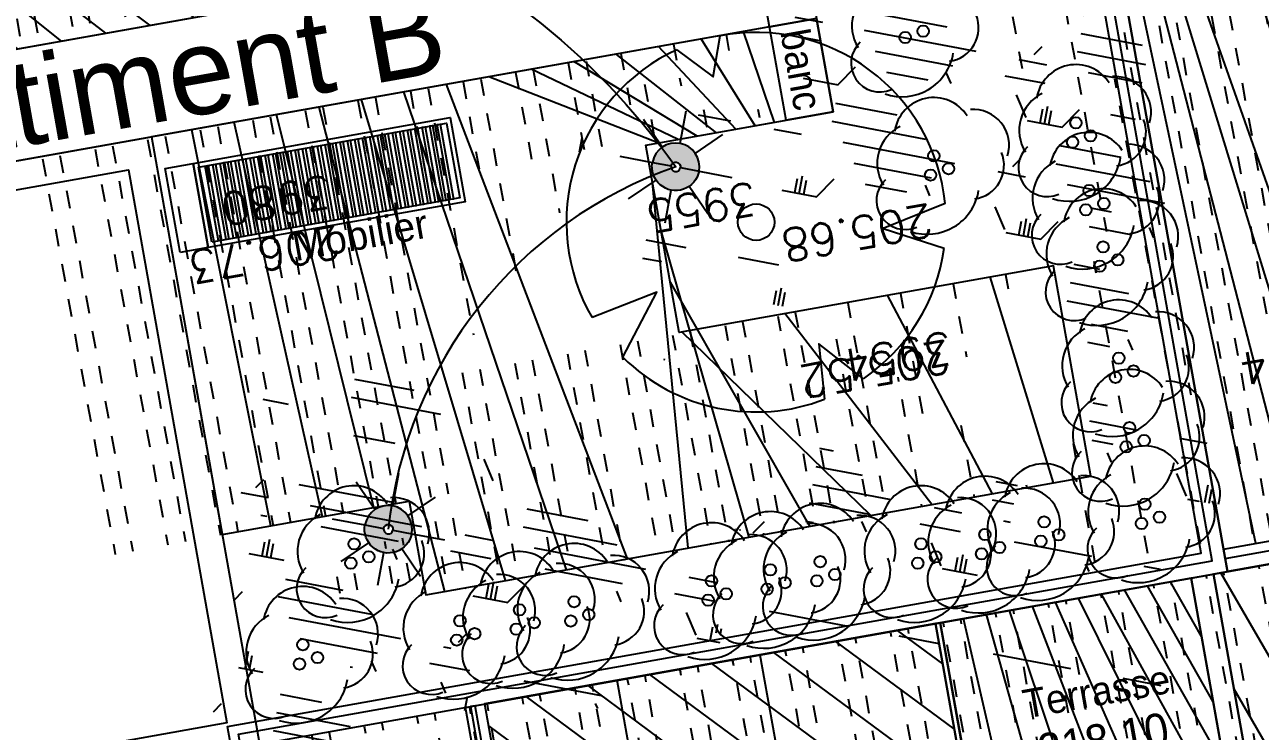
# Model space of a CAD drawing. Extents: x -2313930 to 3286427, y -3858277 to 2572692.
# Drawn here: x 438528 to 451533, y -300637 to -293201 of the extents above; entities that cross this region are included whole.
import ezdxf
from ezdxf.enums import TextEntityAlignment as Align
from ezdxf.lldxf.tags import DXFTag

# ---------------------------------------------------------------- set-up
doc = ezdxf.new("R2010")
doc.units = 0
doc.layers.add('_GAZELEC-RESERVATION 2', color=132, linetype='Continuous', lineweight=18)
doc.layers.add('Fond topo - P', color=252, linetype='Continuous', lineweight=50)
for name, color, linetype, plot in [('Fond topo - N', 252, 'Continuous', False), ('Fond topo - NCACHE', 252, 'Continuous', False), ('Fond topo - ZCACHE', 252, 'Continuous', False)]:
    doc.layers.add(name, color=color, linetype=linetype, plot=plot)
for name, color, linetype in [('Fond topo - Z_500', 252, 'Continuous'), ('prlm-VRD', 2, 'Continuous'), ('SA - arbre', 252, 'Continuous'), ('SA - arbuste', 252, 'Continuous'), ('SA - bât A-B', 252, 'Continuous'), ('SA - béton balayé', 252, 'Continuous'), ('SA - couvre sol', 252, 'Continuous'), ('SA - ECL-réso', 252, 'Eclairage public'), ('SA - platelage bois', 252, 'Continuous')]:
    doc.layers.add(name, color=color, linetype=linetype)
doc.styles.add('Arial', font='arial.ttf')
doc.styles.add('Lignes', font='arial.ttf', dxfattribs={"height": 0.35})
doc.styles.add('SIMPLEX', font='simplex_.ttf', dxfattribs={"height": 1.25})
tags = doc.linetypes.add('CACHE2', pattern=[4.762499928474426, 3.174999952316284, -1.587499976158142]).pattern_tags.tags
tags[6:7] = [DXFTag(74, 4), DXFTag(75, 0), DXFTag(340, '0'), DXFTag(46, 0.0), DXFTag(50, 0.0), DXFTag(44, 0.0), DXFTag(45, 0.0)]
tags[4:5] = [DXFTag(74, 4), DXFTag(75, 0), DXFTag(340, '0'), DXFTag(46, 0.0), DXFTag(50, 0.0), DXFTag(44, 0.0), DXFTag(45, 0.0)]
tags = doc.linetypes.add('Eclairage public', pattern='A,5,-0.25,["ECL",Lignes,S=1,R=0,X=0,Y=-0.18],-1.25', length=6.5).pattern_tags.tags
tags[15:16] = [DXFTag(74, 4), DXFTag(75, 0), DXFTag(340, '0'), DXFTag(46, 0.0), DXFTag(50, 0.0), DXFTag(44, 0.0), DXFTag(45, 0.0)]
tags[4:5] = [DXFTag(74, 4), DXFTag(75, 0), DXFTag(340, '0'), DXFTag(46, 0.0), DXFTag(50, 0.0), DXFTag(44, 0.0), DXFTag(45, 0.0)]
pattern_1 = [(280.4264001144857, (-277130161.1279894, -473864756.7787022), (55.32121061969438, 10.17969329456503), []), (280.4264001144857, (-277130142.6875859, -473864753.3854711), (55.32121061969438, 10.17969329456503), [18.75, -18.75]), (280.4264001144857, (-277130124.2471823, -473864749.99224), (55.32121061969438, 10.17969329456503), [18.75, -18.75])]
pattern_2 = [(349.2763985886067, (-277130161.1279894, -473864756.7787022), (22.32856350872324, 117.9043497231417), [37.5000005625, -202.5000030375]), (79.27639858860677, (-277130147.3110734, -473864759.3953308), (-235.8086994462835, 44.65712701744649), [15.000000225, -105.000001575]), (79.27639858860677, (-277130138.0997961, -473864761.1397498), (-235.8086994462835, 44.65712701744649), [15.000000225, -105.000001575]), (79.27639858860677, (-277130142.7054347, -473864760.2675403), (-235.8086994462835, 44.65712701744649), [18.75000028125, -101.25000151875]), (112.9664661186067, (-277130151.916716, -473864758.5231205), (-191.1515722884832, 280.4658259369293), [12.00000018, -420.7461593111922]), (45.58633105860677, (-277130133.4941673, -473864762.0119574), (22.32856353476547, 117.9043498154048), [12.00000018, -420.7461593111923]), (45.58633105860677, (-277130124.2828801, -473864763.7563783), (22.32856353476547, 117.9043498154048), [26.00000039, -406.6661590999923]), (112.9664661186067, (-277130161.1279894, -473864756.7787022), (-191.1515722884832, 280.4658259369293), [26.00000039, -406.6661590999922]), (349.2763985886067, (-277130073.3609553, -473864750.4999832), (22.32856350872324, 117.9043497231417), [44.42455106636825, -195.5754525336318]), (349.2763985886067, (-277130085.1249766, -473864728.4255323), (22.32856350872324, 117.9043497231417), [82.81008944215131, -56.09585564143782, 43.07431864611476, -58.01973967029608]), (349.2763985886067, (-277130096.7337571, -473864706.3804808), (22.32856350872324, 117.9043497231417), [119.4799495921992, -46.28746189431191, 29.47870124218051, -44.75389087130835]), (349.2763985886067, (-277130108.4191755, -473864684.3209158), (22.32856350872324, 117.9043497231417), [100.4611429069171, -139.5388606930829]), (349.2763985886067, (-277130104.5097786, -473864665.2146754), (22.32856350872324, 117.9043497231417), [65.56973938354608, -174.4302642164539])]

# ---------------------------------------------------------------- blocks, each defined once
blk = doc.blocks.new('Candélabre', base_point=(-13.42592592600001, -9.391534390999993))
for points in [[(-13.67592592600001, -9.391534390999993, -1), (-13.17592592600001, -9.391534390999993), (-13.37592592600001, -9.391534390999993, 1), (-13.475925926, -9.391534390999993)], [(-13.67592592600001, -9.391534390999993, -1), (-13.17592592600001, -9.391534390999993), (-13.37592592600001, -9.391534390999993, 1), (-13.475925926, -9.391534390999993)], [(-13.67592592600001, -9.391534390999993), (-13.475925926, -9.391534390999993, 1), (-13.37592592600001, -9.391534390999993), (-13.17592592600001, -9.391534390999993, -1)], [(-13.67592592600001, -9.391534390999993), (-13.475925926, -9.391534390999993, 1), (-13.37592592600001, -9.391534390999993), (-13.17592592600001, -9.391534390999993, -1)]]:
    blk.add_hatch(color=250).paths.add_polyline_path(points)
at = {"linetype": 'Continuous', "flags": 128}
for points in [[(-13.42592592600001, -9.141534390999993), (-13.42592592600001, -8.791534391999988)], [(-13.60270262100001, -9.214757695999992), (-13.850189994, -8.967270322999994)], [(-13.24914923200001, -9.214757696999996), (-13.001661857, -8.96727032199999)], [(-14.02592592600001, -9.391534390999993), (-13.67592592600001, -9.391534390999993)], [(-13.17592592600001, -9.391534390999993), (-12.825925927, -9.391534390999993)], [(-13.85018999600001, -9.815798461), (-13.60270262200001, -9.568311086999998)], [(-13.00166185800001, -9.815798458999993), (-13.249149231, -9.568311085999994)], [(-13.42592592600001, -9.991534390999988), (-13.42592592600001, -9.641534390999993)]]:
    blk.add_lwpolyline(points, dxfattribs=at)
for points in [[(-13.67592592600001, -9.391534390999993), (-13.475925926, -9.391534390999993, -1), (-13.37592592600001, -9.391534390999993), (-13.17592592600001, -9.391534390999993, 1)], [(-13.67592592600001, -9.391534390999993), (-13.475925926, -9.391534390999993, 1), (-13.37592592600001, -9.391534390999993), (-13.17592592600001, -9.391534390999993, -1)]]:
    blk.add_lwpolyline(points, format="xyb", close=True, dxfattribs=at)
blk = doc.blocks.new('PTOPO')
at = {"layer": 'Fond topo - NCACHE', "style": 'SIMPLEX'}
blk.add_attdef('MAT', text='', height=0.34, dxfattribs=at).set_placement((0.09999999986030161, -0.09999999962747097), align=Align.TOP_LEFT)
at = {"layer": 'Fond topo - ZCACHE', "style": 'SIMPLEX'}
blk.add_attdef('ALT', (0.09999999986030161, 0.09999999962747097), '', height=0.34, dxfattribs=at)
blk = doc.blocks.new('A$C1F970F0F')
at = {"layer": 'SA - béton balayé'}
h = blk.add_hatch(dxfattribs=at)
h.set_pattern_fill('BETON_BALAYE', color=256, scale=49.99999999999999, angle=-10.72360141139323, style=0, pattern_type=2)
h.set_pattern_definition([(349.2763985886067, (-277130161.1279894, -473864756.7787022), (117.3825536141096, 28.65896207176165), [749.9999999999999, -99.99999999999999, 250, -49.99999999999999]), (349.2763985886067, (-277130091.1375459, -473864744.5890418), (-36.75306622226226, 74.64222748057564), [150, -16.5, 299.9999999999999, -37.49999999999999]), (349.2763985886067, (-277130128.6565508, -473864719.6726964), (261.6928111209335, -15.46358973923611), [399.9999999999999, -69.99999999999999, 200, -49.99999999999999])])
edge = h.paths.add_edge_path()
edge.add_line((-3029.358420432381, 2725.663300409979), (-3176.503412120477, 2699.68824411886))
edge.add_line((-3176.503412120477, 2699.68824411886), (-3197.938926788104, 2817.762816654752))
edge.add_line((-3197.938926788104, 2817.762816654752), (-2585.414526747907, 2927.205998263748))
edge.add_line((-2585.414526747906, 2927.205998263748), (-2578.826355698741, 2888.03185968563))
edge.add_line((-2578.826355698741, 2888.03185968563), (-1904.134724859205, 2936.930201529326))
edge.add_line((-1904.134724859205, 2936.930201529326), (-556.7846852388789, 3176.476094804919))
edge.add_arc((-574.2892230096678, 3274.932131851878), 100.0000003678063, 280.0812987824421, 378.0302388281741)
edge.add_arc((1605.009413828708, 4000.887508871435), 2197.033974330638, 193.9407361550014, 198.4415558139132, ccw=False)
edge.add_line((-527.3118890800722, 3471.582166447442), (-688.4548001430187, 4457.417421807394))
edge.add_arc((-1789.293175567613, 4303.567778650573), 1111.537152553589, 7.955943186170549, 45.96465422619263)
edge.add_arc((19.33927830369248, 6251.945001042874), 1547.302139566071, 192.879059078743, 227.9674271135737, ccw=False)
edge.add_line((-1489.03695480859, 5907.060889278498), (-1560.044395075191, 6307.792480241876))
edge.add_line((-1560.044395075191, 6307.792480241875), (-1284.318385454477, 6356.528171834126))
edge.add_line((-1284.318385454477, 6356.528171834125), (-1215.319194815332, 5966.159823136683))
edge.add_arc((19.3392790080029, 6251.94500138343), 1267.302140410601, 193.0326782619799, 228.1653141634967)
edge.add_arc((-1789.293174348239, 4303.567779083163), 1391.537151259583, 7.955943178051314, 46.18746477798038, ccw=False)
edge.add_line((-411.1498586048565, 4496.172671736105), (-275.2797675438888, 3639.964293068523))
edge.add_arc((3153.449018752114, 4499.098145884332), 3534.726590138055, 194.066934089328, 205.9179933813439)
edge.add_arc((1360.60453142281, 3627.843744498979), 1541.393806160593, 205.917993299705, 223.4935397732298)
edge.add_arc((5328.644473156121, 7392.522830198402), 7011.142392459067, 223.4935397712739, 227.6166324867172)
edge.add_line((602.5175779411827, 2213.735113210599), (898.3231051051232, 2004.633868360899))
edge.add_line((898.3231051051231, 2004.633868360899), (847.6940603821262, 1728.843869632567))
edge.add_arc((1998.283496401869, 4025.384621252822), 2568.648569604794, 204.8031901930446, 243.3886814322684, ccw=False)
edge.add_arc((-512.7503180231788, 2859.286821588871), 199.9999996293523, 26.27723080957601, 100.08129874951)
edge.add_line((-547.7593932520969, 3056.198894580915), (-1889.254979973833, 2817.69386697183))
edge.add_line((-1889.254979973833, 2817.69386697183), (-1913.538162964921, 2815.933940840666))
edge.add_line((-1913.538162964921, 2815.933940840666), (-2036.659527240996, 1231.702232686619))
edge.add_line((-2036.659527240996, 1231.702232686619), (-2036.482519291774, 133.7400379066587))
edge.add_arc((-1936.482520511362, 133.7561594007732), 100.0000000799253, 180.0092369357546, 270.0092369145096)
edge.add_line((-1936.466399054336, 33.7561606747783), (-1436.448871649034, 33.83677102289278))
edge.add_line((-1436.448871649034, 33.83677102289275), (-1436.428442326689, -86.1632271734652))
edge.add_line((-1436.42844232669, -86.1632271734652), (-1936.447053287466, -86.24383772407744))
edge.add_arc((-1936.482520706155, 133.7561592480878), 219.9999998311147, 180.0092368832574, 270.00923697005237, ccw=False)
edge.add_line((-2156.482517686297, 133.7206921626651), (-2156.660235340263, 1236.084975973609))
edge.add_line((-2156.660235340263, 1236.084975973609), (-2034.581792946551, 2807.161291871891))
edge.add_line((-2034.581792946552, 2807.16129187189), (-3029.358420432381, 2725.663300409979))
at = {"layer": 'SA - couvre sol'}
h = blk.add_hatch(dxfattribs=at)
h.set_pattern_fill('PELOUSE6', color=256, scale=20.0000003, angle=-10.72360141139323, style=0, pattern_type=2)
h.set_pattern_definition(pattern_2)
edge = h.paths.add_edge_path()
edge.add_line((-1632.742975582498, 6295.544812236144), (-1560.044395075191, 6307.792480241875))
edge.add_line((-1560.044395075191, 6307.792480241875), (-1489.03695480859, 5907.060889278497))
edge.add_arc((19.33927858444463, 6251.945001274068), 1547.302139910603, 192.8790590847714, 227.9674271115839)
edge.add_arc((-1789.293174050157, 4303.567779405864), 1111.537150936208, 7.955943158439197, 45.96465425536343, ccw=False)
edge.add_line((-688.4548001430188, 4457.417421807394), (-527.3118889386417, 3471.58216556757))
edge.add_arc((1605.009461608266, 4000.887523045971), 2197.034024191142, 193.9407362367347, 198.4415558475564)
edge.add_arc((-574.2892230041205, 3274.93213175604), 100.0000002636742, -79.91870121107519, 18.030237186463182, ccw=False)
edge.add_line((-556.7846852388786, 3176.476094804919), (-1904.134724859205, 2936.930201529326))
edge.add_line((-1904.134724859205, 2936.930201529326), (-2578.826355698741, 2888.03185968563))
edge.add_line((-2578.826355698741, 2888.03185968563), (-2585.414526747907, 2927.205998263748))
edge.add_line((-2585.414526747906, 2927.205998263748), (-2211.215455834145, 2993.726689657081))
edge.add_line((-2211.215455834145, 2993.726689657081), (-2206.564282920079, 2967.62709109135))
edge.add_line((-2206.564282920079, 2967.62709109135), (-1076.313708471887, 3169.047462598764))
edge.add_line((-1076.313708471887, 3169.047462598764), (-1533.723094155923, 5733.468543553034))
edge.add_line((-1533.723094155923, 5733.468543553034), (-1632.742975582498, 6295.544812236144))
h = blk.add_hatch(dxfattribs=at)
h.set_pattern_fill('PELOUSE6', color=256, scale=20.0000003, angle=-10.72360141139323, style=0, pattern_type=2)
h.set_pattern_definition(pattern_2)
h.paths.add_polyline_path([(-3402.623808803382, 4002.738312271429), (-3437.712507589949, 4199.636212808002), (-3240.81464163304, 4234.725105514619), (-3223.270195233028, 4136.276172657652), (-2523.393668735908, 4261.000187694139), (-2562.872126556909, 4482.529666060197), (-2956.667858459632, 4412.351880455288), (-2991.756751253422, 4609.249746452402), (-2794.85888531939, 4644.338639163351), (-2873.107116345795, 5083.420880229077), (-2676.209250280051, 5118.509773009871), (-2716.733466870143, 5345.90742274797), (-3626.306558289891, 5183.813676629252), (-3573.673219096088, 4888.466877775171), (-3886.433009378015, 4832.73039375921), (-3939.06634855449, 5128.077192704795), (-4875.622878340046, 4961.174765867798), (-4861.415331338533, 4881.450515412981), (-4762.966398399941, 4898.994961868626), (-4736.649728846019, 4751.321562402331), (-4835.098661767282, 4733.777116038193), (-4821.063104642834, 4655.017969675949), (-4544.422242371515, 4704.317750093585), (-4520.912684171495, 4572.396179924211), (-4896.002479472914, 4505.551953068259), (-5000.388478969709, 5091.303708193815), (-2644.601016008993, 5511.124216758372), (-2407.400474873673, 4180.096742493728)])
h = blk.add_hatch(dxfattribs=at)
h.set_pattern_fill('PELOUSE6', color=256, scale=20.0000003, angle=-10.72360141139323, style=0, pattern_type=2)
h.set_pattern_definition(pattern_2)
h.paths.add_polyline_path([(-3404.319882600679, 3978.057930172946), (-3181.519558210426, 4017.763104276625), (-3137.089074274293, 3767.678977688027), (-3359.756988684878, 3727.997640739057)])
at = {"layer": 'SA - platelage bois'}
h = blk.add_hatch(dxfattribs=at)
h.set_pattern_fill('PASSERELLE', color=256, scale=150, angle=-79.57359988551433, style=0, pattern_type=2)
h.set_pattern_definition(pattern_1)
h.paths.add_polyline_path([(-4875.622878340046, 4961.174765867798), (-4861.415331338533, 4881.450515412981), (-4762.966398399941, 4898.994961868626), (-4736.649728846019, 4751.321562402331), (-4835.098661767282, 4733.777116038193), (-4821.063104642834, 4655.017969675949), (-4544.422242371515, 4704.317750093585), (-4520.912684171495, 4572.396179924211), (-4068.335335630077, 4653.049355077584), (-4065.528224184668, 4637.297525763334), (-2881.979355956483, 4848.216111185977), (-2922.331582675059, 5074.648656927342), (-2676.209250280051, 5118.509773009871), (-2716.733466870143, 5345.90742274797), (-3626.306558289891, 5183.813676629252), (-3573.673219096088, 4888.466877775171), (-3886.433009378015, 4832.73039375921), (-3939.06634855449, 5128.077192704795)])
h = blk.add_hatch(dxfattribs=at)
h.set_pattern_fill('PASSERELLE', color=256, scale=150, angle=-79.57359988551433, style=0, pattern_type=2)
h.set_pattern_definition(pattern_1)
h.paths.add_polyline_path([(-2501.934297809155, 4847.359403211081), (-2383.772544360522, 4184.306362074275), (-1886.60543287928, 4272.905816539507), (-2000.81977898734, 4913.808369983184), (-2438.917530607824, 4835.735583581388), (-2442.864937965726, 4857.886071183012)])
h = blk.add_hatch(dxfattribs=at)
h.set_pattern_fill('PASSERELLE', color=256, scale=150, angle=-79.57359988551433, style=0, pattern_type=2)
h.set_pattern_definition(pattern_1)
h.paths.add_polyline_path([(-3437.712507589949, 4199.636212808002), (-3240.81464163304, 4234.725105514619), (-3223.270195233028, 4136.276172657652), (-2523.393668735908, 4261.000187694139), (-2562.872126556909, 4482.529666060197), (-2956.667858459632, 4412.351880455288), (-2991.756751253422, 4609.249746452402), (-2844.083351814336, 4635.56641598778), (-2861.627798237225, 4734.015348849079), (-3512.279858216522, 4618.063556983831)])
h = blk.add_hatch(dxfattribs=at)
h.set_pattern_fill('PASSERELLE', color=256, scale=150, angle=-79.57359988551433, style=0, pattern_type=2)
h.set_pattern_definition(pattern_1)
h.paths.add_polyline_path([(-2394.329217277183, 4158.046951394052), (-2306.606985163426, 3665.802286708539), (-1223.611898650006, 3858.801323546456), (-1311.334130637599, 4351.045988397651)])
h = blk.add_hatch(dxfattribs=at)
h.set_pattern_fill('PASSERELLE', color=256, scale=150, angle=-79.57359988551433, style=0, pattern_type=2)
h.set_pattern_definition(pattern_1)
h.paths.add_polyline_path([(-2682.206220137415, 4106.744803987767), (-2637.643324579917, 3856.68450495379), (-2373.394067259795, 3903.775994801927), (-2417.956962799963, 4153.836293927409)])
h = blk.add_hatch(dxfattribs=at)
h.set_pattern_fill('PASSERELLE', color=256, scale=150, angle=-79.57359988551433, style=0, pattern_type=2)
h.set_pattern_definition(pattern_1)
h.paths.add_polyline_path([(-3161.630233608043, 4021.307322350282), (-3117.067338067875, 3771.247023224799), (-2642.565771288473, 3855.807282562109), (-2687.128667051858, 4105.867581635077)])
at = {"layer": 'SA - arbre', "ltscale": 1.920000076293945, "elevation": 9.999999999999998e-08, "flags": 128}
for points in [[(-2959.169106933908, 4709.856500290073), (-2920.860586133225, 4681.210058951949), (-2913.725229997786, 4724.461905753513)], [(-2676.965299927774, 4547.892785476296), (-2742.16765622986, 4521.526237531168), (-2677.868144278185, 4501.137458948146)], [(-3016.109797892697, 4386.198645789721), (-2980.430155645974, 4454.787612915551), (-3048.459825512047, 4427.95257735174)], [(-2762.840469835811, 4363.569055764548), (-2809.62014539664, 4400.362128097782), (-2803.780946211456, 4342.008710543269)]]:
    blk.add_lwpolyline(points, dxfattribs=at)
at = {"layer": 'SA - arbre', "ltscale": 1.920000076293945}
blk.add_circle((-2875.763371943929, 4528.345259772231), 19.2, dxfattribs=at)
for start, end in [(5.615758488842114, 100.9551485702657), (114.6790984886185, 210.1704842050026), (304.4232597397967, 352.1717179394186), (225.3651125949154, 291.1217116515231)]:
    blk.add_arc((-2875.763371943929, 4528.345259772231), 199.7567998, start, end, dxfattribs=at)
at = {"layer": 'SA - arbuste', "ltscale": 0.800000011920929}
for centre in [(-2699.919954072854, 4729.3549413791), (-2718.828943492841, 4722.646719158549), (-2539.181570035184, 4632.863395448444), (-2542.656177980155, 4612.575579515669), (-2523.747188542838, 4619.283801827726), (-2688.66639877797, 4598.191498977856), (-2692.141006722941, 4577.903683045082), (-2673.232017285624, 4584.611905357139), (-2525.22642513999, 4561.587309134869), (-2509.792043647644, 4548.007715514152), (-2528.701033067631, 4541.299493293601), (-2510.615975418739, 4502.298877570831), (-2514.090583363709, 4482.011061638056), (-2495.181593926392, 4488.719283950113), (-2494.014605341474, 4385.30443314592), (-2497.489213263568, 4365.016617208814), (-2478.580223849127, 4371.724839525202), (-2482.840802241545, 4312.132722494955), (-2486.315410186515, 4291.84490656218), (-2467.406420749199, 4298.553128874237), (-2466.612000832319, 4231.544100375508), (-2572.693524491659, 4212.876056285556), (-2470.08660875996, 4211.25628453424), (-2451.177619339973, 4217.96450675479), (-2634.952314062329, 4199.635579208125), (-2557.259142999312, 4199.296462664838), (-3298.937779554093, 4189.728573631216), (-2702.224705482858, 4189.766922169396), (-2619.517932569983, 4186.055985587408), (-2576.1681324193, 4192.588240444287), (-3302.412387481734, 4169.440757789948), (-3283.503398061746, 4176.148980010499), (-2808.306228792815, 4171.098878297641), (-2705.699313404951, 4169.479106232289), (-2686.790323967635, 4176.187328544346), (-2638.42692198997, 4179.347763366857), (-2860.809623741503, 4162.470540760365), (-2792.871847300469, 4157.519284676923), (-2922.773174189241, 4150.789052320453), (-2845.375242249157, 4148.890947139647), (-2811.780836737785, 4150.811062364866), (-2926.247782116882, 4130.501236479185), (-2907.338792679566, 4137.209458791242), (-2864.284231669144, 4142.182724919096), (-3124.73796794921, 4120.403586968346), (-3067.409987229105, 4128.925701399263), (-3187.481012703925, 4108.869718277245), (-3109.303586456864, 4106.823993347628), (-3070.884595174075, 4108.637885466489), (-3051.975605736759, 4115.346107778546), (-3172.046631211579, 4095.290124656527), (-3128.212575876851, 4100.115771127078), (-3352.933760968015, 4083.681407182796), (-3190.955620648895, 4088.581902344471), (-3337.499379475668, 4070.101813562078), (-3356.408368872779, 4063.393591337195)]:
    blk.add_circle(centre, 6, dxfattribs=at)
at = {"layer": 'SA - arbuste', "ltscale": 0.6399999856948853}
for centre, radius, start, end in [((-2731.863265928019, 4735.083780091693), 43.180544, 116.3248626312973, 211.8320556308634), ((-2677.19338800881, 4732.955391866455), 35.676672, 277.8831334746112, 22.28760147896251), ((-2745.546551971074, 4695.697405185183), 30.327872, 133.2696686423436, 293.7521365777301), ((-2722.315345862299, 4715.086599503502), 54.727168, 251.0377365523678, 350.7437825057393), ((-2539.293467570521, 4652.458921719925), 41.674688, 32.90494450850222, 171.1222224813845), ((-2497.687438189455, 4643.887282158353), 37.72767999999999, 342.9842594908044, 94.63470461757107), ((-2688.778296313308, 4617.787025249339), 41.674688, 32.90494450850222, 171.1222224813845), ((-2555.690500415333, 4625.012640448814), 43.180544, 116.3248626312973, 211.8320556308634), ((-2647.172266955117, 4609.215385692098), 37.72767999999999, 342.9842594908044, 94.63470461757107), ((-2501.020622478794, 4622.884252315081), 35.676672, 277.883133562608, 22.28760147896251), ((-2705.175329158119, 4590.340743978228), 43.180544, 116.3248626312973, 211.8320556308634), ((-2525.338322657998, 4581.182835497857), 41.674688, 32.90494450850222, 171.122222747956), ((-2569.373786441059, 4585.626265633809), 30.327872, 133.2696686423436, 293.7521367830749), ((-2483.732293276932, 4572.611195936284), 37.72767999999999, 342.9842594908044, 94.63470469373227), ((-2650.50545122158, 4588.212355844494), 35.676672, 277.8831336789501, 22.28760178340445), ((-2541.73535550281, 4553.736554226745), 43.180544, 116.3248626312973, 211.8320557992154), ((-2546.142580349612, 4605.015459860622), 54.727168, 251.0377365152544, 350.7437827194919), ((-2718.858615206721, 4550.954369167554), 30.327872, 133.2696689600436, 293.7521367830749), ((-2487.0654775836, 4551.608166001506), 35.676672, 277.8831336789501, 22.28760178340445), ((-2695.627409092398, 4570.343563390035), 54.727168, 251.0377365523678, 350.7437825057393), ((-2510.727872954076, 4521.894403842312), 41.674688, 32.90494467775616, 171.1222224813845), ((-2469.121843595885, 4513.322764285072), 37.72767999999999, 342.9842594908044, 94.63470461757107), ((-2555.418641528535, 4514.35017941174), 30.327872, 133.2696686423436, 293.7521365777301), ((-2527.124905798888, 4494.448122571202), 43.180544, 116.3248626312973, 211.8320554210229), ((-2532.187435437089, 4533.739373638554), 54.727168, 251.0377364883117, 350.7437829327423), ((-2472.455027862348, 4492.319734437468), 35.676672, 277.883133562608, 22.28760147896251), ((-2540.80819184749, 4455.061747760527), 30.327872, 133.2696683174558, 293.7521367830749), ((-2517.576985715838, 4474.450942074514), 54.727168, 251.0377365152544, 350.7437825057393), ((-2494.126502853935, 4404.899959413069), 41.674688, 32.90494467775616, 171.1222224813845), ((-2452.520473495744, 4396.328319855829), 37.72767999999999, 342.9842594908044, 94.63470461757107), ((-2510.523535698746, 4377.453678141958), 43.180544, 116.3248626312973, 211.8320554210229), ((-2455.853657762207, 4375.325290008224), 35.676672, 277.883133562608, 22.28760147896251), ((-2482.952699776882, 4331.728248766436), 41.674688, 32.90494450850222, 171.122222747956), ((-2524.206821747348, 4338.067303331285), 30.327872, 133.2696683174558, 293.7521367830749), ((-2441.346670395816, 4323.156609204863), 37.72767999999999, 342.9842594908044, 94.63470469373227), ((-2500.975615615696, 4357.456497645271), 54.727168, 251.0377365152544, 350.7437825057393), ((-2499.349732598818, 4304.281967490992), 43.180544, 116.3248626312973, 211.8320556308634), ((-2444.679854662278, 4302.153579357259), 35.676672, 277.883133562608, 22.28760178340445), ((-2466.723898350327, 4251.139626738495), 41.674688, 32.90494450850222, 171.1222224813845), ((-2513.033018647419, 4264.895592680319), 30.327872, 133.2696689600436, 293.7521365777301), ((-2425.117868969261, 4242.567987176923), 37.72767999999999, 342.9842594908044, 94.63470461757107), ((-2572.805422009666, 4232.471582648544), 41.674688, 32.90494467775616, 171.1222224813845), ((-2489.801812515767, 4284.284786994306), 54.727168, 251.0377365152544, 350.7437825057393), ((-2635.064211580337, 4219.231105571112), 41.674688, 32.90494467775616, 171.122222747956), ((-2531.199392645929, 4223.899942995465), 37.72767999999999, 342.9842594908044, 94.63470461757107), ((-2483.120931172262, 4223.693345463052), 43.180544, 116.3248626312973, 211.8320556308634), ((-3299.04967708943, 4209.324099902698), 41.674688, 32.90494467775616, 171.122222747956), ((-2702.336602995318, 4209.362448436545), 41.674688, 32.90494450850222, 171.1222224813845), ((-2589.202454854478, 4205.025301377432), 43.180544, 116.3248626312973, 211.8320556308634), ((-2593.458182199271, 4210.65946600954), 37.72767999999999, 342.9842594908044, 94.63470469373227), ((-3257.443647708364, 4200.752460341126), 37.72767999999999, 342.9842594908044, 94.63470469373227), ((-2808.418126328152, 4190.694404569123), 41.674688, 32.90494450850222, 171.1222224813845), ((-2651.461244425149, 4191.784824300002), 43.180544, 116.3248626312973, 211.8320556308634), ((-2660.730573637128, 4200.790808879305), 37.72767999999999, 342.9842594908044, 94.63470469373227), ((-2428.451053253053, 4221.564957237812), 35.676672, 277.8831336789501, 22.28760147896251), ((-3315.446709916913, 4181.877818723093), 43.180544, 116.3248626312973, 211.8320556308634), ((-2860.921521259511, 4182.066067123353), 41.674688, 32.90494467775616, 171.122222747956), ((-2766.812096947086, 4182.12276500755), 37.72767999999999, 342.9842594908044, 94.63470461757107), ((-2718.73363584013, 4181.916167165434), 43.180544, 116.3248626312973, 211.8320556308634), ((-2534.532576935268, 4202.896913152193), 35.676672, 277.8831336789501, 22.28760178340445), ((-2922.885071707249, 4170.384578683441), 41.674688, 32.90494450850222, 171.1222224813845), ((-2824.815159172964, 4163.248123298012), 43.180544, 116.3248626312973, 211.8320556308634), ((-2819.315491878445, 4173.49442756178), 37.72767999999999, 342.9842594908044, 94.63470469373227), ((-2596.791366505939, 4189.656436074762), 35.676672, 277.883133562608, 22.28760147896251), ((-2496.804217220864, 4184.306970652378), 30.327872, 133.2696686423436, 293.7521367830749), ((-3260.776831997703, 4179.749430497854), 35.676672, 277.883133562608, 22.28760178340445), ((-3067.521884764442, 4148.521227670745), 41.674688, 32.90494467775616, 171.1222224813845), ((-2877.318554104323, 4154.619785852241), 43.180544, 116.3248626312973, 211.8320556308634), ((-2881.279042326183, 4161.812939121868), 37.72767999999999, 342.9842594908044, 94.63470469373227), ((-2664.063757903591, 4179.787779031701), 35.676672, 277.883133562608, 22.28760147896251), ((-2602.885740897533, 4165.638926470921), 30.327872, 133.2696683174558, 293.7521367830749), ((-2473.573011106542, 4203.69616487486), 54.727168, 251.0377365523678, 350.7437825057393), ((-3124.849865467218, 4139.999113331333), 41.674688, 32.90494450850222, 171.122222747956), ((-3025.915855406252, 4139.949588113504), 37.72767999999999, 342.9842594908044, 94.63470461757107), ((-2939.282104552061, 4142.938297412329), 43.180544, 116.3248626312973, 211.8320556308634), ((-2579.654534788757, 4185.02812078924), 54.727168, 251.0377364883117, 350.7437825057393), ((-3329.129995959967, 4142.491443816582), 30.327872, 133.2696689600436, 293.7521365777301), ((-3187.592910239262, 4128.465244548726), 41.674688, 32.90494467775616, 171.1222224813845), ((-3083.243836109028, 4131.427473774093), 37.72767999999999, 342.9842594908044, 94.63470469373227), ((-2822.648676185113, 4152.491397627002), 35.676672, 277.883133562608, 22.28760147896251), ((-2770.145281213549, 4161.119735159946), 35.676672, 277.883133562608, 22.28760147896251), ((-2732.416921888732, 4142.529792354761), 30.327872, 133.2696686423436, 293.7521365777301), ((-2665.144530450874, 4152.398449484996), 30.327872, 133.2696686423436, 293.7521365777301), ((-2641.913324359428, 4171.78764371181), 54.727168, 251.0377365152544, 350.7437825057393), ((-3305.898789851191, 4161.8806381349), 54.727168, 251.0377365152544, 350.7437825057393), ((-3141.24689831203, 4112.552832060222), 43.180544, 116.3248626312973, 211.8320557992154), ((-3145.986880858196, 4119.893604987154), 37.72767999999999, 342.9842594908044, 94.63470461757107), ((-3083.918917609255, 4121.074946399634), 43.180544, 116.3248626312973, 211.8320556308634), ((-2884.612226632851, 4140.80990918709), 35.676672, 277.8831336789501, 22.28760178340445), ((-2709.185715774409, 4161.918986577241), 54.727168, 251.0377365152544, 350.7437827194919), ((-3353.045658463146, 4103.276933541451), 41.674688, 32.90494467775616, 171.1222224813845), ((-3203.989943084074, 4101.018963277615), 43.180544, 116.3248626312973, 211.8320556308634), ((-2891.001840130049, 4115.233411037236), 30.327872, 133.2696686423436, 293.7521367830749), ((-2838.498445198689, 4123.861748483006), 30.327872, 133.2696686423436, 293.7521367830749), ((-3311.439629104956, 4094.705293984211), 37.72767999999999, 342.9842594908044, 94.63470461757107), ((-3086.57702039282, 4110.424443834983), 35.676672, 277.8831336789501, 22.28760178340445), ((-3029.249039672715, 4118.9465582659), 35.676672, 277.8831336789501, 22.28760178340445), ((-2952.965390577787, 4103.551922597324), 30.327872, 133.2696689600436, 293.7521365777301), ((-2867.770634038602, 4134.62260526405), 54.727168, 251.0377365152544, 350.7437825057393), ((-2815.267239084367, 4143.250942705487), 54.727168, 251.0377365152544, 350.7437827194919), ((-3369.442691307958, 4075.83065227034), 43.180544, 116.3248626312973, 211.8320556308634), ((-3149.320065147535, 4098.890575143882), 35.676672, 277.883133562608, 22.28760147896251), ((-2929.73418448634, 4122.941116824138), 54.727168, 251.0377365152544, 350.7437827194919), ((-3097.602203657856, 4081.68857158896), 30.327872, 133.2696686423436, 293.7521367830749), ((-3314.772813388748, 4073.7022640451), 35.676672, 277.8831336789501, 22.28760178340445), ((-3217.6732291098, 4061.632588462609), 30.327872, 133.2696683174558, 293.7521367830749), ((-3154.930184360631, 4073.166457249549), 30.327872, 133.2696686423436, 293.7521365777301), ((-3131.698978246309, 4092.555651472031), 54.727168, 251.0377364883117, 350.7437827194919), ((-3074.370997526204, 4101.077765902947), 54.727168, 251.0377364883117, 350.7437825057393), ((-3194.442023018354, 4081.021782689423), 54.727168, 251.0377364883117, 350.7437829327423), ((-3383.12597735656, 4036.444277459666), 30.327872, 133.2696683174558, 293.7521367830749), ((-3359.894771242237, 4055.833471682147), 54.727168, 251.0377364883117, 350.7437825057393)]:
    blk.add_arc(centre, radius, start, end, dxfattribs=at)
at = {"layer": 'SA - bât A-B', "linetype": 'Continuous', "ltscale": 2.539999961853027, "elevation": 9.999999999999998e-08, "flags": 128}
for points in [[(-2379.561877123091, 4160.678618468924), (-1287.706386739186, 4355.256655555886), (-1533.3281392233, 5733.538927925641), (-2625.183746439677, 5538.961545481948)], [(-2625.18362971604, 5538.960890764502), (-1533.3281392233, 5733.538927925641), (-1528.420183853411, 5705.998419702933), (-1287.706386739186, 4355.256655555886), (-2379.561877231926, 4160.678618394747), (-2383.772544269017, 4184.306362056946), (-1315.544796799149, 4374.673732178404), (-1552.745712140069, 5705.703305953935), (-2621.004666534718, 5515.511050543934)], [(-4821.063104642834, 4655.017969675949), (-4544.422242371515, 4704.317750093585), (-4518.105572726086, 4556.644350609961), (-2832.754889553043, 4856.988334378877), (-2873.107116231412, 5083.420880207415), (-2676.209250280051, 5118.509773009871), (-2716.733466870143, 5345.90742274797), (-3626.306558272562, 5183.813676720758), (-3573.673219096088, 4888.466877775171), (-3886.433009378015, 4832.73039375921), (-3939.06634855449, 5128.077192704795), (-4875.622878340046, 4961.174765867798), (-4861.415331338533, 4881.450515412981), (-4762.966398399941, 4898.994961868626), (-4736.649728846019, 4751.321562402331), (-4835.098661767282, 4733.777116038193)], [(-2383.772544360522, 4184.306362074275), (-1886.605432913938, 4272.905816356496), (-2004.767186253736, 4935.958857567479), (-2501.93429770032, 4847.359403285258)], [(-4335.267744219151, 4440.927387803801), (-4492.490680990537, 4412.908908511484), (-4518.105572726086, 4556.644350609961), (-2832.754889553043, 4856.988334378877), (-2812.403331702073, 4742.787572111823), (-4340.531078218113, 4470.462067656887)], [(-2861.627798237225, 4734.015348849079), (-2881.979355973812, 4848.216111094471), (-2832.754889553043, 4856.988334378877), (-2812.403331702073, 4742.787572111823)], [(-2991.756751253422, 4609.249746452402), (-2794.85888531939, 4644.338639163351), (-2812.403331702073, 4742.787572111823), (-3512.279858216522, 4618.063556983831), (-3437.712507589949, 4199.636212808002), (-3240.81464163304, 4234.725105514619), (-3223.270195233028, 4136.276172657652), (-2523.393668735908, 4261.000187694139), (-2562.872126556909, 4482.529666060197), (-2956.667858459632, 4412.351880455288)], [(-2844.083351814336, 4635.56641598778), (-2861.627798237225, 4734.015348849079), (-2812.403331702073, 4742.787572111823), (-2794.85888531939, 4644.338639163351)], [(-3452.602813594404, 4501.633158467394), (-3468.392815350743, 4590.237198170671), (-3197.658249722818, 4638.48442570156), (-3181.868247966479, 4549.880385998284)], [(-3448.557589344943, 4507.432827461913), (-3462.593146377885, 4586.191973806828), (-3201.703474086661, 4632.684756728702), (-3187.667916939336, 4553.925610362126)], [(-3205.226128020903, 4550.796586236617), (-3219.261685185556, 4629.555732511687), (-3216.30821712382, 4630.082065939764), (-3202.272659976496, 4551.322919573188)], [(-3197.350213376775, 4552.200141890693), (-3211.385770524099, 4630.959288257269), (-3208.432302462363, 4631.485621685345), (-3194.396745429421, 4552.726475340432)], [(-3398.062247843995, 3977.141562340628), (-4226.31346780538, 3829.540073100857), (-4340.531272225337, 4470.462033117427), (-3512.280052338127, 4618.063522466034)], [(-3276.109359744566, 4538.164584862083), (-3290.144916909219, 4616.923731137153), (-3287.191448847483, 4617.45006456523), (-3273.155891791665, 4538.690918215983)], [(-3268.233445100438, 4539.568140516159), (-3282.269002224885, 4618.327286878402), (-3279.315534186026, 4618.853620310811), (-3265.279977147537, 4540.094473870059)], [(-3260.35753045631, 4540.971696170234), (-3274.393087580757, 4619.730842532477), (-3271.439619633404, 4620.257175982216), (-3257.40406248608, 4541.49802961564)], [(-3252.481615886358, 4542.375251933145), (-3266.5171729193, 4621.134398278059), (-3263.563704989276, 4621.660731636292), (-3249.528147824622, 4542.901585361222)], [(-3244.60570124223, 4543.77880758722), (-3258.641258349349, 4622.537954040969), (-3255.687790327818, 4623.064287381872), (-3241.652233180494, 4544.305141015297)], [(-3236.729786557897, 4545.182363328468), (-3250.765343705221, 4623.941509695045), (-3247.811875643485, 4624.467843123122), (-3233.776318627872, 4545.708696686702)], [(-3228.853871896439, 4546.58591907405), (-3242.889429043764, 4625.345065440626), (-3239.935961113739, 4625.871398798859), (-3225.900403966415, 4547.112252432283)], [(-3220.977957234982, 4547.989474819632), (-3235.013514382306, 4626.748621186207), (-3232.060046429405, 4627.274954540108), (-3218.024489304958, 4548.515808177865)], [(-3213.10204268236, 4549.393030491036), (-3227.137599738178, 4628.152176840283), (-3224.184131767948, 4628.678510285688), (-3210.14857466083, 4549.919363831939)], [(-3346.992591485558, 4525.532583396043), (-3361.028148610005, 4604.291729758287), (-3358.074680571146, 4604.818063190696), (-3344.039123532657, 4526.058916749944)], [(-3339.1166768241, 4526.936139141624), (-3353.152233965877, 4605.695285412362), (-3350.198766018523, 4606.221618862101), (-3336.163208871199, 4527.462472495525)], [(-3331.240762157096, 4528.339694791368), (-3345.27631930442, 4607.098841157943), (-3342.322851357066, 4607.625174607681), (-3328.287294209742, 4528.866028241106)], [(-3323.36484762735, 4529.743250467104), (-3337.400404642963, 4608.502396903525), (-3334.446936695609, 4609.028730353263), (-3320.411379565614, 4530.269583895181)], [(-3315.488932943016, 4531.146806208353), (-3329.524490090341, 4609.905952574929), (-3326.571022045934, 4610.4322859115), (-3312.535464904157, 4531.673139640763)], [(-3307.613018281559, 4532.550361953935), (-3321.648575428884, 4611.309508320511), (-3318.695107384477, 4611.835841657082), (-3304.659550351535, 4533.076695312167)], [(-3299.737103637432, 4533.95391760801), (-3313.772660767427, 4612.713064066092), (-3310.819192814525, 4613.239397419992), (-3296.783635690078, 4534.480251057748)], [(-3291.861188975974, 4535.357473353592), (-3305.896746123298, 4614.116619720167), (-3302.943278153068, 4614.642953165573), (-3288.907721023073, 4535.883806707491)], [(-3283.985274406023, 4536.761029116502), (-3298.020831438965, 4615.520175461416), (-3295.06736350894, 4616.046508819649), (-3281.031806361616, 4537.287362453073)], [(-3417.875823186343, 4512.900582017177), (-3431.911380333668, 4591.659728383753), (-3428.957912289261, 4592.186061720324), (-3414.92235525632, 4513.426915375409)], [(-3409.999908542216, 4514.304137671252), (-3424.03546567221, 4593.063284129334), (-3421.081997742187, 4593.589617487567), (-3407.046440594862, 4514.83047112099)], [(-3402.123993880758, 4515.707693416834), (-3416.159551045412, 4594.466839691903), (-3413.206083057852, 4594.993173228815), (-3399.170525950733, 4516.234026775066)], [(-3394.248079328136, 4517.111249088238), (-3408.283636383955, 4595.870395437484), (-3405.330168413725, 4596.396728882891), (-3391.294611289277, 4517.637582520647)], [(-3386.372164666679, 4518.51480483382), (-3400.407721814003, 4597.273951200395), (-3397.454253752268, 4597.800284628472), (-3383.418696604943, 4519.041138261896)], [(-3378.496250022551, 4519.918360487894), (-3392.531807152546, 4598.677506945976), (-3389.57833910814, 4599.203840282547), (-3375.542782075197, 4520.444693937633)], [(-3370.620335361094, 4521.321916233476), (-3384.655892508418, 4600.081062600052), (-3381.702424555518, 4600.607395953952), (-3367.666867408193, 4521.848249587377)], [(-3362.744420791143, 4522.725471996387), (-3376.779977824085, 4601.484618341301), (-3373.82650989406, 4602.010951699534), (-3359.790952746736, 4523.251805332958)], [(-3354.868506147015, 4524.129027650462), (-3368.90406327701, 4602.888174108543), (-3365.950595232603, 4603.414507445114), (-3351.915038085279, 4524.655361078539)], [(-3482.137493553207, 4496.369824535846), (-3497.927495235369, 4584.973864130288), (-3468.392815350743, 4590.237198170671), (-3452.602813594404, 4501.633158467394)], [(-3441.503567084756, 4508.689914858942), (-3455.539124209205, 4587.449061221185), (-3452.58565627918, 4587.975394579418), (-3438.550099114526, 4509.216248304348)], [(-3433.627652532135, 4510.093470530346), (-3447.663209547747, 4588.852616966767), (-3444.709741617723, 4589.378950324999), (-3430.674184487728, 4510.619803866917)], [(-3425.751737870678, 4511.497026275928), (-3439.787294995125, 4590.256172638171), (-3436.833826973595, 4590.782505979074), (-3422.79826982627, 4512.023359612499)], [(-2417.956961123608, 4153.836284510334), (-1287.706386739186, 4355.256655555886), (-1076.313708432369, 3169.047462306917), (-2206.564282920079, 2967.62709109135)], [(-2394.329217168348, 4158.046951468227), (-1311.334130637599, 4351.045988397651), (-1223.611898650006, 3858.801323546456), (-2306.606985163426, 3665.802286708539)]]:
    blk.add_lwpolyline(points, close=True, dxfattribs=at)
for points in [[(-2382.018099619796, 4174.461468807418), (-1303.945458858981, 4366.583283546556), (-1544.655263544094, 5717.302643829807), (-2622.727904196074, 5525.180829164846)], [(-4891.208220167493, 4341.854014492964), (-4550.158628513374, 2428.087821803657), (-3171.873868801296, 2673.710017606947), (-3404.319882600679, 3978.057930172946), (-2379.562068281582, 4160.679690604004), (-2625.183937557962, 5538.9626177042), (-5028.226891870663, 5110.720795591417), (-4919.630223348451, 4501.341285905692)], [(-4538.832048105923, 2444.327162202496), (-3188.11766236816, 2685.063134288174), (-3420.558952990663, 3989.384543523098), (-2395.801138837249, 4172.00630408032), (-2636.510566602577, 5522.723550404896), (-5011.987817731413, 5099.394161246686)], [(-4870.387587714489, 4361.816510965448), (-4530.741633449554, 2455.926691246847), (-3199.716966173931, 2693.153391904228), (-3432.158289101265, 3997.474982045343), (-2407.400474873673, 4180.096742493728), (-2644.601016008993, 5511.124216758372), (-5000.388478969709, 5091.303708193815), (-4893.195368027506, 4489.800123754009)], [(-4028.476644085583, 3895.268947438105), (-4202.042121845539, 3864.33808688549), (-4305.733258376407, 4446.190687121713), (-3536.551398338173, 4583.265508594228), (-3432.860261692925, 4001.412908336342), (-3786.3293732782, 3938.421673270128)]]:
    blk.add_lwpolyline(points, dxfattribs=at)
at = {"layer": 'SA - bât A-B', "ltscale": 2.539999961853027, "elevation": 9.999999999999998e-08, "flags": 128}
for points in [[(-3355.546321613816, 3704.369896880849), (-3359.756988684878, 3727.997640739057), (-3136.956622856489, 3767.702581685098), (-3181.519707724893, 4017.763943215076), (-2417.957152122652, 4153.837356236067), (-2369.183400165857, 3880.148250939387)], [(-3117.067338067875, 3771.247023224799), (-2373.394067259795, 3903.775994801927), (-2417.956962799963, 4153.836293927409), (-3161.630233608043, 4021.307322350282)], [(-2370.937844797749, 3889.99314428042), (-2635.187102135199, 3842.901654340778), (-2682.206409757497, 4106.745866352745), (-2687.128667034529, 4105.867581726583), (-2640.109548734921, 3842.024432023274), (-3124.655506966235, 3755.674175755277), (-3171.674625489061, 4019.517325406072), (-3176.597072106111, 4018.640102997062), (-3128.700731330078, 3749.874506782419), (-2370.060622441941, 3885.070697507567)]]:
    blk.add_lwpolyline(points, close=True, dxfattribs=at)
at = {"layer": 'SA - bât A-B', "linetype": 'CACHE2', "ltscale": 0.1500000059604645, "elevation": 9.999999999999998e-08, "flags": 128}
for points in [[(-2871.711494606616, 4072.973334660922), (-2833.113710821388, 3856.385672460162), (-2355.731435116323, 3941.459298884884), (-2394.329217277183, 4158.046951394052)], [(-2833.113901900156, 3856.386744390568), (-2983.365125238124, 3829.610684487267), (-3021.962718093625, 4046.19727459627)]]:
    blk.add_lwpolyline(points, dxfattribs=at)
at = {"layer": 'SA - ECL-réso', "ltscale": 0.75, "elevation": 9.999999999999998e-08, "flags": 128}
blk.add_lwpolyline([(-4369.874974451702, 4227.062549708057, 0.4494577209068973), (-4565.401400396702, 4673.066385597581, -0.443058817884025), (-4255.697642165277, 5099.253156840582, 0.347644067554528), (-3731.071155143582, 4884.60289264525, -0.3019893690622334), (-2960.449616895612, 4586.653190246761, 0.2898849259744576), (-3262.91714472225, 4205.133301415073)], format="xyb", dxfattribs=at)
at = {"layer": 'SA - platelage bois', "elevation": 9.999999999999998e-08, "flags": 128}
for points in [[(-4875.622878340046, 4961.174765867798), (-4861.415331338533, 4881.450515412981), (-4762.966398399941, 4898.994961868626), (-4736.649728846019, 4751.321562402331), (-4835.098661767282, 4733.777116038193), (-4821.063104642834, 4655.017969675949), (-4544.422242371515, 4704.317750093585), (-4520.912684171495, 4572.396179924211), (-4068.335335630077, 4653.049355077584), (-4065.528224184668, 4637.297525763334), (-2881.979355956483, 4848.216111185977), (-2922.331582675059, 5074.648656927342), (-2676.209250280051, 5118.509773009871), (-2716.733466870143, 5345.90742274797), (-3626.306558289891, 5183.813676629252), (-3573.673219096088, 4888.466877775171), (-3886.433009378015, 4832.73039375921), (-3939.06634855449, 5128.077192704795)], [(-2501.934297809155, 4847.359403211081), (-2383.772544360522, 4184.306362074275), (-1886.60543287928, 4272.905816539507), (-2000.81977898734, 4913.808369983184), (-2438.917530607824, 4835.735583581388), (-2442.864937965726, 4857.886071183012)], [(-3437.712507589949, 4199.636212808002), (-3240.81464163304, 4234.725105514619), (-3223.270195233028, 4136.276172657652), (-2523.393668735908, 4261.000187694139), (-2562.872126556909, 4482.529666060197), (-2956.667858459632, 4412.351880455288), (-2991.756751253422, 4609.249746452402), (-2844.083351814336, 4635.56641598778), (-2861.627798237225, 4734.015348849079), (-3512.279858216522, 4618.063556983831)], [(-2394.329217277183, 4158.046951394052), (-2306.606985163426, 3665.802286708539), (-1223.611898650006, 3858.801323546456), (-1311.334130637599, 4351.045988397651)], [(-2682.206220137415, 4106.744803987767), (-2637.643324579917, 3856.68450495379), (-2373.394067259795, 3903.775994801927), (-2417.956962799963, 4153.836293927409)], [(-3161.630233608043, 4021.307322350282), (-3117.067338067875, 3771.247023224799), (-2642.565771288473, 3855.807282562109), (-2687.128667051858, 4105.867581635077)]]:
    blk.add_lwpolyline(points, close=True, dxfattribs=at)
at = {"layer": 'Fond topo - P', "ltscale": 2}
ref = blk.add_blockref('PTOPO', (-3308.803384910468, 4536.55704443993), dxfattribs=dict(at, xscale=99.99999999999994, yscale=99.99999999999994, zscale=99.99999999999994, rotation=190.0656205306617))
ref.add_attrib('MAT', '3980', dxfattribs={"layer": 'Fond topo - N', "color": 0, "ltscale": 2, "height": 33.99999999999999, "rotation": 190.0656204987762, "style": 'SIMPLEX'}).set_placement((-3320.397226742367, 4544.655367190289), align=Align.TOP_LEFT)
ref.add_attrib('ALT', '206.73', (-3316.901707656494, 4524.963202630907), dxfattribs={"layer": 'Fond topo - Z_500', "color": 0, "ltscale": 2, "height": 33.99999999999999, "rotation": 190.0656204987762, "style": 'SIMPLEX'})
ref = blk.add_blockref('PTOPO', (-2860.871926367284, 4529.160354750065), dxfattribs=dict(at, xscale=99.99999999999994, yscale=99.99999999999994, zscale=99.99999999999994, rotation=190.0656205306617))
ref.add_attrib('MAT', '3955', dxfattribs={"layer": 'Fond topo - N', "color": 0, "ltscale": 2, "height": 33.99999999999999, "rotation": 190.0656204987762, "style": 'SIMPLEX'}).set_placement((-2872.465768199184, 4537.258677500425), align=Align.TOP_LEFT)
ref.add_attrib('ALT', '205.68', (-2693.230047787144, 4547.599667964103), dxfattribs={"layer": 'Fond topo - Z_500', "color": 0, "ltscale": 2, "height": 33.99999999999999, "rotation": 190.0656204987762, "style": 'SIMPLEX'})
ref = blk.add_blockref('PTOPO', (-2203.035200143209, 4429.506753368869), dxfattribs=dict(at, xscale=99.99999999999994, yscale=99.99999999999994, zscale=99.99999999999994, rotation=190.0656205306617))
ref.add_attrib('MAT', '3981', dxfattribs={"layer": 'Fond topo - N', "color": 0, "ltscale": 2, "height": 33.99999999999999, "rotation": 190.0656204987762, "style": 'SIMPLEX'}).set_placement((-2214.629041975109, 4437.605076119228), align=Align.TOP_LEFT)
ref.add_attrib('ALT', '204.94', (-2211.133522889236, 4417.912911559846), dxfattribs={"layer": 'Fond topo - Z_500', "color": 0, "ltscale": 2, "height": 33.99999999999999, "rotation": 190.0656204987762, "style": 'SIMPLEX'})
ref = blk.add_blockref('PTOPO', (-2655.056757782438, 4372.044613830618), dxfattribs=dict(at, xscale=99.99999999999994, yscale=99.99999999999994, zscale=99.99999999999994, rotation=190.0656205306617))
ref.add_attrib('MAT', '3954', dxfattribs={"layer": 'Fond topo - N', "color": 0, "ltscale": 2, "height": 33.99999999999999, "rotation": 190.0656204987762, "style": 'SIMPLEX'}).set_placement((-2666.650599591462, 4380.142936576644), align=Align.TOP_LEFT)
ref.add_attrib('ALT', '205.52', (-2674.858424576381, 4404.183678638839), dxfattribs={"layer": 'Fond topo - Z_500', "color": 0, "ltscale": 2, "height": 33.99999999999999, "rotation": 190.0656204987762, "style": 'SIMPLEX'})
at = {"layer": 'SA - ECL-réso', "linetype": 'ByBlock', "xscale": 99.99999999999999, "yscale": 99.99999999999999, "zscale": 99.99999999999999, "rotation": 349.2763985886067}
for p in [(-2960.449616895612, 4586.653190246761), (-3262.91714472225, 4205.133301415073)]:
    blk.add_blockref('Candélabre', p, dxfattribs=at)
at = {"layer": 'SA - bât A-B', "style": 'Arial'}
for s, height, rotation, width, p in [('Bâtiment B', 90.91472869999998, 10.08175656304504, 0.9932000041007996, (-3805.075843601867, 4580.11055498937)), ('banc', 30.3049096, 280.1045241932197, 0.9350399971008301, (-2850.429149349489, 4728.667712784955)), ('Mobilier', 30.3049096, 10.10452419321967, 0.9703073501586914, (-3360.797793064852, 4487.253469078461)), ('Terrasse', 30.3049096, 10.10452419321967, 0.9375, (-2592.035121434067, 4005.84623210236)), ('218.10', 34.99999999999999, 10.10452419321967, 0.9273999929428101, (-2575.581524963113, 3954.2877143837))]:
    blk.add_text(s, height=height, rotation=rotation, dxfattribs=dict(at, width=width)).set_placement(p)

msp = doc.modelspace()

# ---------------------------------------------------------------- linework, layer by layer
at = {"layer": '_GAZELEC-RESERVATION 2'}
msp.add_circle((486248.4803309143, -227485.9628347494), 2800178.148749841, dxfattribs=at)

# ---------------------------------------------------------------- block references
at = {"layer": 'prlm-VRD', "xscale": 10, "yscale": 10, "zscale": 10}
msp.add_blockref('A$C1F970F0F', (474984.297679401, -340562.691042779), dxfattribs=at)

doc.saveas('drawing.dxf')
